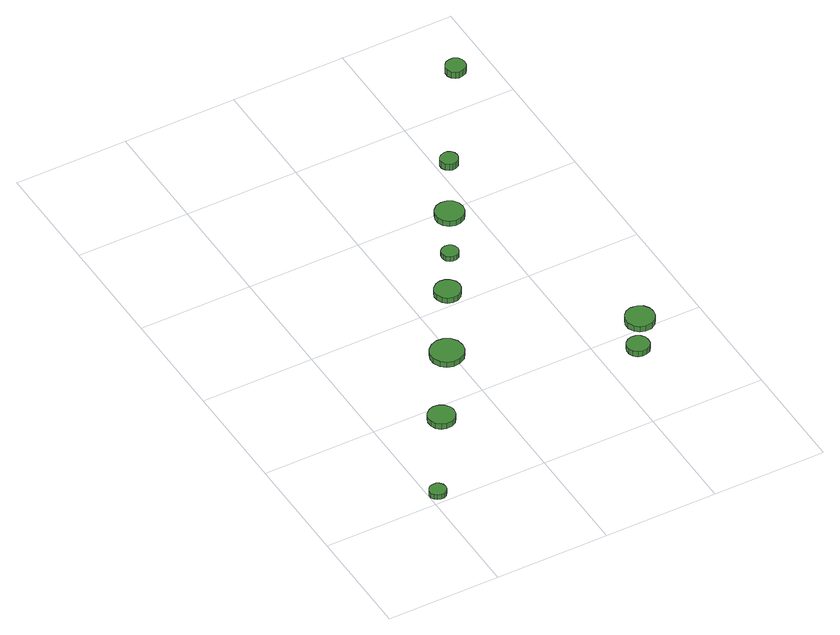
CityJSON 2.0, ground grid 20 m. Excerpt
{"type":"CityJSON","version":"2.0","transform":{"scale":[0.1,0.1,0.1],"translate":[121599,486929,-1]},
"CityObjects":{
"tree1":{"type":"SolitaryVegetationObject","attributes":{"function":"something"},"geometry":[{"type":"MultiSurface","lod":"1","boundaries":[[[0,1,2,3,4,5,6,7,8,9,10,11,12,13,14]],[[15,16,17,18,19,20,21,22,23,24,25,26,27,28,29]],[[0,29,28,1]],[[1,28,27,2]],[[2,27,26,3]],[[3,26,25,4]],[[4,25,24,5]],[[5,24,23,6]],[[6,23,22,7]],[[7,22,21,8]],[[8,21,20,9]],[[9,20,19,10]],[[10,19,18,11]],[[11,18,17,12]],[[12,17,16,13]],[[13,16,15,14]],[[14,15,29,0]]]}]},
"tree2":{"type":"SolitaryVegetationObject","attributes":{"function":"something"},"geometry":[{"type":"MultiSurface","lod":"1","boundaries":[[[30,31,32,33,34,35,36,37,38,39,40,41,42,43,44]],[[45,46,47,48,49,50,51,52,53,54,55,56,57,58,59]],[[30,59,58,31]],[[31,58,57,32]],[[32,57,56,33]],[[33,56,55,34]],[[34,55,54,35]],[[35,54,53,36]],[[36,53,52,37]],[[37,52,51,38]],[[38,51,50,39]],[[39,50,49,40]],[[40,49,48,41]],[[41,48,47,42]],[[42,47,46,43]],[[43,46,45,44]],[[44,45,59,30]]]}]},
"tree3":{"type":"SolitaryVegetationObject","attributes":{"function":"something"},"geometry":[{"type":"MultiSurface","lod":"1","boundaries":[[[60,61,62,63,64,65,66,67,68,69,70,71,72,73,74]],[[75,76,77,78,79,80,81,82,83,84,85,86,87,88,89]],[[60,89,88,61]],[[61,88,87,62]],[[62,87,86,63]],[[63,86,85,64]],[[64,85,84,65]],[[65,84,83,66]],[[66,83,82,67]],[[67,82,81,68]],[[68,81,80,69]],[[69,80,79,70]],[[70,79,78,71]],[[71,78,77,72]],[[72,77,76,73]],[[73,76,75,74]],[[74,75,89,60]]]}]},
"tree4":{"type":"SolitaryVegetationObject","attributes":{"function":"something"},"geometry":[{"type":"MultiSurface","lod":"1","boundaries":[[[90,91,92,93,94,95,96,97,98,99,100,101,102,103,104]],[[105,106,107,108,109,110,111,112,113,114,115,116,117,118,119]],[[90,119,118,91]],[[91,118,117,92]],[[92,117,116,93]],[[93,116,115,94]],[[94,115,114,95]],[[95,114,113,96]],[[96,113,112,97]],[[97,112,111,98]],[[98,111,110,99]],[[99,110,109,100]],[[100,109,108,101]],[[101,108,107,102]],[[102,107,106,103]],[[103,106,105,104]],[[104,105,119,90]]]}]},
"tree5":{"type":"SolitaryVegetationObject","attributes":{"function":"something"},"geometry":[{"type":"MultiSurface","lod":"1","boundaries":[[[120,121,122,123,124,125,126,127,128,129,130,131,132,133,134]],[[135,136,137,138,139,140,141,142,143,144,145,146,147,148,149]],[[120,149,148,121]],[[121,148,147,122]],[[122,147,146,123]],[[123,146,145,124]],[[124,145,144,125]],[[125,144,143,126]],[[126,143,142,127]],[[127,142,141,128]],[[128,141,140,129]],[[129,140,139,130]],[[130,139,138,131]],[[131,138,137,132]],[[132,137,136,133]],[[133,136,135,134]],[[134,135,149,120]]]}]},
"tree6":{"type":"SolitaryVegetationObject","attributes":{"function":"something"},"geometry":[{"type":"MultiSurface","lod":"1","boundaries":[[[150,151,152,153,154,155,156,157,158,159,160,161,162,163,164]],[[165,166,167,168,169,170,171,172,173,174,175,176,177,178,179]],[[150,179,178,151]],[[151,178,177,152]],[[152,177,176,153]],[[153,176,175,154]],[[154,175,174,155]],[[155,174,173,156]],[[156,173,172,157]],[[157,172,171,158]],[[158,171,170,159]],[[159,170,169,160]],[[160,169,168,161]],[[161,168,167,162]],[[162,167,166,163]],[[163,166,165,164]],[[164,165,179,150]]]}]},
"tree7":{"type":"SolitaryVegetationObject","attributes":{"function":"something"},"geometry":[{"type":"MultiSurface","lod":"1","boundaries":[[[180,181,182,183,184,185,186,187,188,189,190,191,192,193,194]],[[195,196,197,198,199,200,201,202,203,204,205,206,207,208,209]],[[180,209,208,181]],[[181,208,207,182]],[[182,207,206,183]],[[183,206,205,184]],[[184,205,204,185]],[[185,204,203,186]],[[186,203,202,187]],[[187,202,201,188]],[[188,201,200,189]],[[189,200,199,190]],[[190,199,198,191]],[[191,198,197,192]],[[192,197,196,193]],[[193,196,195,194]],[[194,195,209,180]]]}]},
"tree8":{"type":"SolitaryVegetationObject","attributes":{"function":"something"},"geometry":[{"type":"MultiSurface","lod":"1","boundaries":[[[210,211,212,213,214,215,216,217,218,219,220,221,222,223,224]],[[225,226,227,228,229,230,231,232,233,234,235,236,237,238,239]],[[210,239,238,211]],[[211,238,237,212]],[[212,237,236,213]],[[213,236,235,214]],[[214,235,234,215]],[[215,234,233,216]],[[216,233,232,217]],[[217,232,231,218]],[[218,231,230,219]],[[219,230,229,220]],[[220,229,228,221]],[[221,228,227,222]],[[222,227,226,223]],[[223,226,225,224]],[[224,225,239,210]]]}]},
"tree9":{"type":"SolitaryVegetationObject","attributes":{"function":"something"},"geometry":[{"type":"MultiSurface","lod":"1","boundaries":[[[240,241,242,243,244,245,246,247,248,249,250,251,252,253,254]],[[255,256,257,258,259,260,261,262,263,264,265,266,267,268,269]],[[240,269,268,241]],[[241,268,267,242]],[[242,267,266,243]],[[243,266,265,244]],[[244,265,264,245]],[[245,264,263,246]],[[246,263,262,247]],[[247,262,261,248]],[[248,261,260,249]],[[249,260,259,250]],[[250,259,258,251]],[[251,258,257,252]],[[252,257,256,253]],[[253,256,255,254]],[[254,255,269,240]]]}]},
"tree10":{"type":"SolitaryVegetationObject","attributes":{"function":"something"},"geometry":[{"type":"MultiSurface","lod":"1","boundaries":[[[270,271,272,273,274,275,276,277,278,279,280,281,282,283,284]],[[285,286,287,288,289,290,291,292,293,294,295,296,297,298,299]],[[270,299,298,271]],[[271,298,297,272]],[[272,297,296,273]],[[273,296,295,274]],[[274,295,294,275]],[[275,294,293,276]],[[276,293,292,277]],[[277,292,291,278]],[[278,291,290,279]],[[279,290,289,280]],[[280,289,288,281]],[[281,288,287,282]],[[282,287,286,283]],[[283,286,285,284]],[[284,285,299,270]]]}]}
},
"vertices":[
[30,21,16],[29,27,16],[25,32,16],[20,35,16],[14,35,16],[8,34,16],[4,30,16],[1,24,16],[1,18,16],[4,13,16],[8,9,16],[14,7,16],[20,7,16],[25,10,16],[29,15,16],[29,15,6],[25,10,6],[20,7,6],[14,7,6],[8,9,6],[4,13,6],[1,18,6],[1,24,6],[4,30,6],[8,34,6],[14,35,6],[20,35,6],[25,32,6],[29,27,6],[30,21,6],
[132,172,17],[130,181,17],[124,189,17],[116,194,17],[106,195,17],[97,192,17],[90,186,17],[86,177,17],[86,167,17],[90,158,17],[97,152,17],[106,149,17],[116,150,17],[124,154,17],[130,162,17],[130,162,6],[124,154,6],[116,150,6],[106,149,6],[97,152,6],[90,158,6],[86,167,6],[86,177,6],[90,186,6],[97,192,6],[106,195,6],[116,194,6],[124,189,6],[130,181,6],[132,172,6],
[221,300,17],[219,312,17],[212,322,17],[201,328,17],[189,329,17],[178,325,17],[169,317,17],[164,306,17],[164,294,17],[169,283,17],[178,275,17],[189,272,17],[201,273,17],[212,279,17],[219,289,17],[219,289,6],[212,279,6],[201,273,6],[189,272,6],[178,275,6],[169,283,6],[164,294,6],[164,306,6],[169,317,6],[178,325,6],[189,329,6],[201,328,6],[212,322,6],[219,312,6],[221,300,6],
[289,428,17],[287,437,17],[281,445,17],[273,449,17],[264,450,17],[255,447,17],[248,441,17],[244,432,17],[244,423,17],[248,414,17],[255,408,17],[264,405,17],[273,406,17],[281,411,17],[287,419,17],[287,419,6],[281,411,6],[273,406,6],[264,405,6],[255,408,6],[248,414,6],[244,423,6],[244,432,6],[248,441,6],[255,447,6],[264,450,6],[273,449,6],[281,445,6],[287,437,6],[289,428,6],
[330,505,16],[328,511,16],[325,516,16],[320,519,16],[313,520,16],[308,518,16],[303,514,16],[301,508,16],[301,502,16],[303,497,16],[308,493,16],[313,491,16],[320,491,16],[325,494,16],[328,499,16],[328,499,6],[325,494,6],[320,491,6],[313,491,6],[308,493,6],[303,497,6],[301,502,6],[301,508,6],[303,514,6],[308,518,6],[313,520,6],[320,519,6],[325,516,6],[328,511,6],[330,505,6],
[485,163,17],[484,171,17],[479,177,17],[472,181,17],[464,182,17],[456,179,17],[450,174,17],[447,167,17],[447,159,17],[450,151,17],[456,146,17],[464,143,17],[472,144,17],[479,148,17],[484,155,17],[484,155,6],[479,148,6],[472,144,6],[464,143,6],[456,146,6],[450,151,6],[447,159,6],[447,167,6],[450,174,6],[456,179,6],[464,182,6],[472,181,6],[479,177,6],[484,171,6],[485,163,6],
[386,587,17],[384,597,17],[378,606,17],[369,611,17],[359,612,17],[349,609,17],[341,602,17],[337,592,17],[337,582,17],[341,573,17],[349,566,17],[359,563,17],[369,564,17],[378,569,17],[384,577,17],[384,577,6],[378,569,6],[369,564,6],[359,563,6],[349,566,6],[341,573,6],[337,582,6],[337,592,6],[341,602,6],[349,609,6],[359,612,6],[369,611,6],[378,606,6],[384,597,6],[386,587,6],
[526,218,17],[524,228,17],[518,237,17],[509,242,17],[498,243,17],[488,240,17],[481,233,17],[476,223,17],[476,213,17],[481,203,17],[488,196,17],[498,193,17],[509,194,17],[518,199,17],[524,208,17],[524,208,6],[518,199,6],[509,194,6],[498,193,6],[488,196,6],[481,203,6],[476,213,6],[476,223,6],[481,233,6],[488,240,6],[498,243,6],[509,242,6],[518,237,6],[524,228,6],[526,218,6],
[438,696,19],[437,702,19],[433,708,19],[427,711,19],[421,711,19],[415,709,19],[410,705,19],[407,699,19],[407,693,19],[410,687,19],[415,682,19],[421,680,19],[427,681,19],[433,684,19],[437,690,19],[437,690,6],[433,684,6],[427,681,6],[421,680,6],[415,682,6],[410,687,6],[407,693,6],[407,699,6],[410,705,6],[415,709,6],[421,711,6],[427,711,6],[433,708,6],[437,702,6],[438,696,6],
[558,882,20],[557,889,20],[553,895,20],[546,899,20],[539,899,20],[532,897,20],[527,892,20],[524,886,20],[524,878,20],[527,872,20],[532,867,20],[539,865,20],[546,866,20],[553,869,20],[557,875,20],[557,875,7],[553,869,7],[546,866,7],[539,865,7],[532,867,7],[527,872,7],[524,878,7],[524,886,7],[527,892,7],[532,897,7],[539,899,7],[546,899,7],[553,895,7],[557,889,7],[558,882,7]
]}
